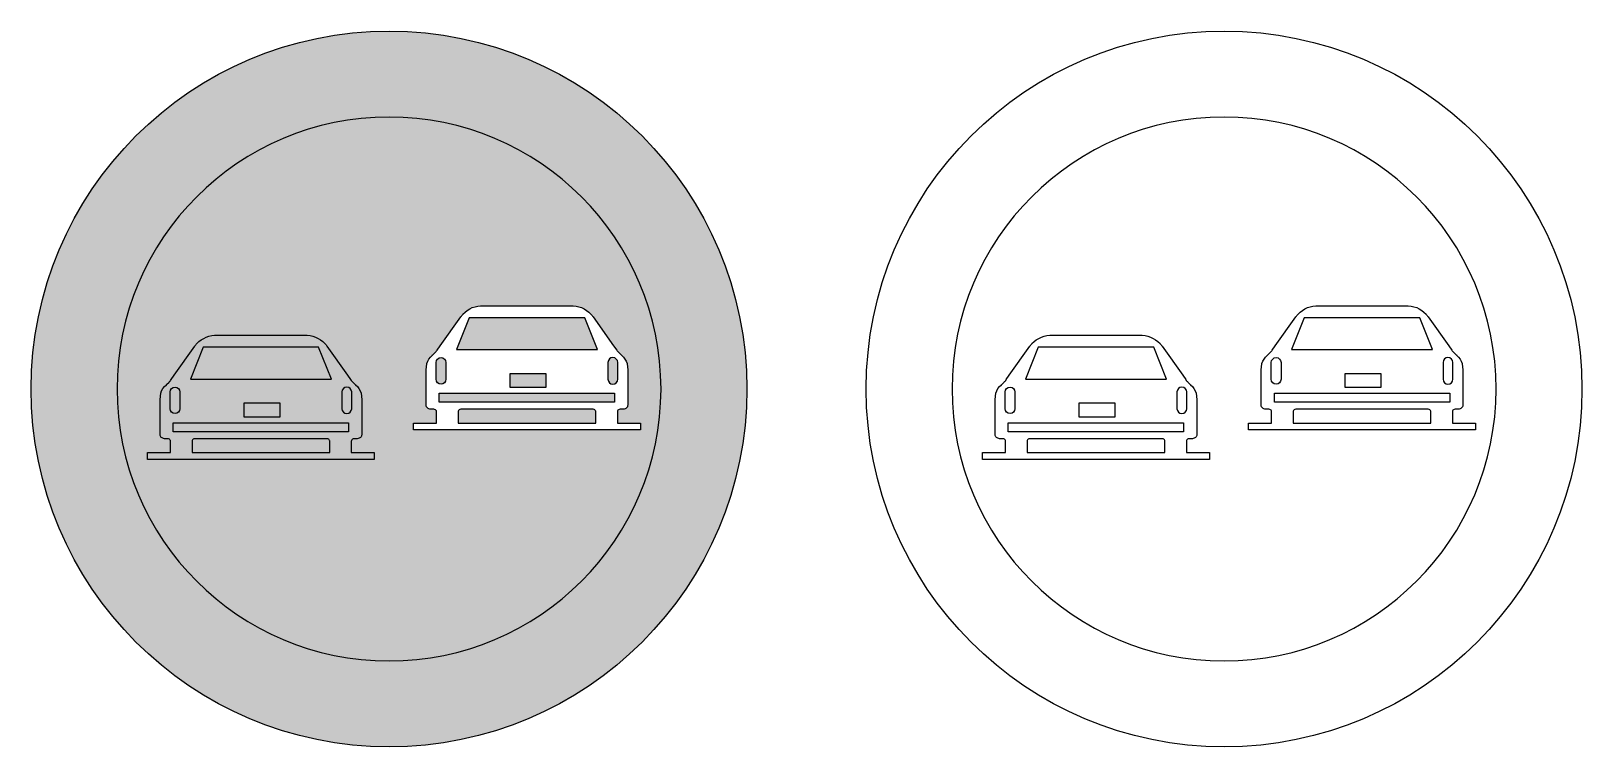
# Model space of a CAD drawing. Extents: x -47 to 1253, y 2 to 602.
import ezdxf

# ---------------------------------------------------------------- set-up
doc = ezdxf.new("R2010")
doc.units = 0
doc.header["$MEASUREMENT"] = 0

msp = doc.modelspace()

# ---------------------------------------------------------------- hatches: boundary and pattern name
h = msp.add_hatch(color=1)
edge = h.paths.add_edge_path()
edge.add_arc((253.419, 301.84), 300.001, 0, 180, ccw=False)
edge.add_arc((253.419, 301.84), 300.001, -180, 0, ccw=False)
edge = h.paths.add_edge_path(flags=16)
edge.add_arc((253.419, 301.84), 228.001, 180, 360)
edge.add_arc((253.419, 301.84), 228.001, 0, 180)
h = msp.add_hatch(color=7)
edge = h.paths.add_edge_path()
edge.add_arc((253.419, 301.84), 228.001, 180, 360)
edge.add_arc((253.419, 301.84), 228.001, 0, 180)
edge = h.paths.add_edge_path(flags=16)
edge.add_line((369.04, 371.654), (405.4100000000001, 371.654))
edge.add_arc((406.480589749585, 349.6608083749222), 22.01923341693137, 42.55724741302441, 92.78685758834581, ccw=False)
edge.add_arc((416.1065960410082, 357.8883499444061), 9.374995260264294, 36.42544681576868, 45.30789294902439, ccw=False)
edge.add_arc((402.4796828001784, 347.2526064741625), 26.65895508655895, 34.6137680058153, 37.42810981514532, ccw=False)
edge.add_line((424.4200000000001, 362.396), (441.72, 338.045))
edge.add_line((441.72, 338.045), (444.26, 334.442))
edge.add_arc((452.0262386935767, 339.4258486770634), 9.227849753950025, 212.6896130560197, 222.7498087759949)
edge.add_arc((403.8944119558391, 292.8021643261288), 57.785820043504, 43.13980117984431, 44.30185047049463, ccw=False)
edge.add_line((446.0599999999999, 332.315), (448.0699999999999, 330.405))
edge.add_line((448.0699999999999, 330.405), (448.0999999999999, 330.364))
edge.add_arc((449.0261013558145, 331.0459691959681), 1.150106823512946, 216.3674560477231, 231.4908950426951)
edge.add_arc((438.7815140466546, 318.5958096736168), 14.97327422906474, 17.522630126245417, 50.47861158403862, ccw=False)
edge.add_line((453.0599999999999, 323.104), (453.0699999999999, 322.962))
edge.add_line((453.0699999999999, 322.962), (453.6300000000001, 317.809))
edge.add_line((453.6300000000001, 317.809), (453.6300000000001, 317.632))
edge.add_line((453.6300000000001, 317.632), (453.53, 288.207))
edge.add_arc((450.5562090942778, 288.2507461741046), 2.974112654003612, 311.57938217677713, 359.1572069294725, ccw=False)
edge.add_arc((449.4193939063846, 289.4888262208955), 4.654786322244917, 275.3079208665065, 311.93288900587805, ccw=False)
edge.add_line((449.8499999999999, 284.854), (449.76, 284.854))
edge.add_arc((449.2210354164665, 408.6362769299199), 123.783450286287, 269.01818599370876, 270.24947190795933, ccw=False)
edge.add_arc((447.0405511659815, 282.5537067039539), 2.318055733533246, 88.5304318918035, 156.1769597785183)
edge.add_arc((445.8730460436169, 283.0900242942709), 1.033575022157121, 157.2331128326898, 168.5614292291158)
edge.add_arc((446.3465462726542, 282.988884600896), 1.517737282375012, 168.3640826027285, 177.7300024609335)
edge.add_arc((470.1116533445469, 281.933395628925), 25.30625552993976, 177.4733463140236, 178.9072713686141)
edge.add_line((444.8099999999999, 282.416), (444.8299999999999, 281.396))
edge.add_line((444.8299999999999, 281.396), (444.8299999999999, 273.246))
edge.add_line((444.8299999999999, 273.246), (464.0999999999999, 273.246))
edge.add_line((464.0999999999999, 273.246), (464.0999999999999, 267.584))
edge.add_line((464.0999999999999, 267.584), (369.04, 267.584))
edge.add_line((369.04, 267.584), (273.9860000000001, 267.584))
edge.add_line((273.9860000000001, 267.584), (273.9860000000001, 273.246))
edge.add_line((273.9860000000001, 273.246), (293.252, 273.246))
edge.add_line((293.252, 273.246), (293.258, 281.396))
edge.add_line((293.258, 281.396), (293.2760000000001, 282.416))
edge.add_arc((267.973846655453, 281.8934404103677), 25.30754892113595, 1.183148438287906, 2.617073492878446)
edge.add_arc((291.7374537273457, 282.9766769076227), 1.519268679114362, 2.728532930059606, 12.09445278826467)
edge.add_arc((292.2079539563832, 283.0698592472228), 1.039714782631952, 12.50594299100053, 23.83425938742648)
edge.add_arc((291.0419488340185, 282.5589303521522), 2.312746490328551, 23.73967887019262, 91.3862067569079)
edge.add_arc((288.8614645835335, 408.9619973955279), 124.109182921139, 269.7495670392376, 270.9808529534881, ccw=False)
edge.add_line((288.319, 284.854), (288.2339999999999, 284.854))
edge.add_arc((288.6631060936153, 289.4933584890529), 4.659160785970465, 228.0906340423336, 264.7156021817051, ccw=False)
edge.add_arc((287.5247909057222, 288.2507461741046), 2.974112654003579, 180.8427930705274, 228.4206178232229, ccw=False)
edge.add_line((284.551, 288.207), (284.452, 317.632))
edge.add_line((284.452, 317.632), (284.451, 317.809))
edge.add_line((284.451, 317.809), (285.01, 322.962))
edge.add_line((285.01, 322.962), (285.025, 323.104))
edge.add_arc((299.3024859533453, 318.5991903853331), 14.9713030432347, 129.5325739279054, 162.4885553856986, ccw=False)
edge.add_arc((289.0568986441854, 331.0459691959681), 1.150106823512951, 308.5091049573049, 323.6325439522769)
edge.add_line((289.9830000000001, 330.364), (290.013, 330.405))
edge.add_line((290.013, 330.405), (292.0219999999999, 332.315))
edge.add_arc((334.1880880441609, 292.7528602080029), 57.81990907870276, 135.6628378448725, 136.8248871355228, ccw=False)
edge.add_arc((286.0557613064233, 339.4144873666043), 9.220876453963614, 317.3062493274233, 327.3664450473984)
edge.add_line((293.821, 334.442), (296.3660000000001, 338.045))
edge.add_line((296.3660000000001, 338.045), (313.66, 362.396))
edge.add_arc((335.6003171998216, 347.2526064741625), 26.65895508655895, 142.5718901848547, 145.3862319941847, ccw=False)
edge.add_arc((321.9734039589918, 357.8883499444061), 9.37499526026429, 134.6921070509756, 143.5745531842313, ccw=False)
edge.add_arc((331.5994102504151, 349.6608083749221), 22.01923341693151, 87.21314241165408, 137.4427525869755, ccw=False)
edge.add_line((332.6700000000001, 371.654), (369.04, 371.654))
h.paths.add_polyline_path([(369.04, 361.4930000000001), (320.63, 361.4930000000001), (309.95, 334.831), (369.04, 334.831), (428.1400000000001, 334.831), (417.45, 361.4930000000001)], flags=0)
edge = h.paths.add_edge_path(flags=0)
edge.add_arc((297.0490039284511, 310.0190039284511), 4.092003928452992, 180.0000550057315, 269.99994499426856, ccw=False)
edge.add_line((292.957, 310.019), (292.957, 324.096))
edge.add_arc((297.047503926531, 324.0954960725089), 4.09050395757157, 89.99305148791802, 179.9929414764557, ccw=False)
edge.add_arc((297.048996073469, 324.0949960715488), 4.091004049712605, 0.014060329215681122, 90.01395031775257, ccw=False)
edge.add_line((301.14, 324.096), (301.14, 310.019))
edge.add_arc((297.0484960715489, 310.0185039274911), 4.091503958524159, -89.99294318817948, 0.00694680035832107, ccw=False)
h.paths.add_polyline_path([(354.9100000000001, 302.958), (354.9100000000001, 314.958), (384.9100000000001, 314.958), (384.9100000000001, 302.958)], flags=0)
h.paths.add_polyline_path([(369.04, 298.218), (442.53, 298.218), (442.53, 290.691), (369.04, 290.691), (295.5549999999999, 290.691), (295.5549999999999, 298.218)], flags=0)
edge = h.paths.add_edge_path(flags=0)
edge.add_line((369.04, 284.851), (313.6, 284.851))
edge.add_line((313.6, 284.851), (313.53, 284.851))
edge.add_arc((313.5780047782525, 282.6082568707203), 2.243256829403695, 91.226199837583, 163.2434681255647)
edge.add_arc((312.6482673708205, 282.9712437383025), 1.25087689356645, 166.8885540505808, 176.2984261546946)
edge.add_arc((314.0285056567341, 282.7269053893463), 2.648533272088448, 172.9494404574026, 179.7383561078568)
edge.add_line((311.38, 282.739), (311.36, 273.246))
edge.add_line((311.36, 273.246), (369.04, 273.246))
edge.add_line((369.04, 273.246), (426.72, 273.246))
edge.add_line((426.72, 273.246), (426.7, 282.739))
edge.add_arc((424.0514943432659, 282.7269053893463), 2.64853327208845, 0.2616438921431742, 7.050559542597407)
edge.add_arc((425.4317326291796, 282.9712437383025), 1.250876893566446, 3.70157384530544, 13.11144594941923)
edge.add_arc((424.5019952217475, 282.6082568707203), 2.243256829403732, 16.7565318744363, 88.7738001624185)
edge.add_line((424.55, 284.851), (424.48, 284.851))
edge.add_line((424.48, 284.851), (369.04, 284.851))
edge = h.paths.add_edge_path(flags=0)
edge.add_arc((441.0389960715489, 310.0180039265311), 4.091004049712612, 270.0140603292141, 360.0139503177518)
edge.add_line((445.1300000000001, 310.019), (445.1300000000001, 324.096))
edge.add_arc((441.039996073469, 324.0959960734689), 4.090003926532981, 5.500573237443399e-05, 89.99994499427001)
edge.add_arc((441.035003926531, 324.0909960638687), 4.095006983837893, 89.93009682375352, 179.9299868122908)
edge.add_line((436.9400000000001, 324.096), (436.9400000000001, 310.019))
edge.add_arc((441.0360039284511, 310.0230039361313), 4.096005885419494, 180.0560078976244, 270.0558978861618)
edge = h.paths.add_edge_path(flags=0)
edge.add_arc((218.0329960715489, 285.3100039284511), 4.092003928452992, 270.0000550057311, 359.9999449942685)
edge.add_line((222.125, 285.31), (222.125, 299.387))
edge.add_arc((218.0344960734689, 299.386496072509), 4.090503957571598, 0.007058523543514403, 90.0069485120816)
edge.add_arc((218.0330039265311, 299.3859960715489), 4.091004049712605, 89.9860496822478, 179.9859396707851)
edge.add_line((213.942, 299.387), (213.942, 285.31))
edge.add_arc((218.0335039284511, 285.3095039274911), 4.091503958524132, 179.9930531996417, 269.9929431881799)
edge = h.paths.add_edge_path(flags=0)
edge.add_arc((74.04700392845112, 285.3100039284511), 4.092003928452992, 180.0000550057315, 269.9999449942689, ccw=False)
edge.add_line((69.95500000000004, 285.31), (69.95500000000004, 299.387))
edge.add_arc((74.0455039265311, 299.386496072509), 4.090503957571598, 89.99305148791842, 179.9929414764565, ccw=False)
edge.add_arc((74.04699607346899, 299.3859960715489), 4.091004049712605, 0.014060329214885314, 90.01395031775218, ccw=False)
edge.add_line((78.13800000000003, 299.387), (78.13800000000003, 285.31))
edge.add_arc((74.04649607154894, 285.3095039274911), 4.091503958524132, -89.99294318817988, 0.00694680035832107, ccw=False)
edge = h.paths.add_edge_path(flags=16)
edge.add_line((146.04, 346.945), (182.4110000000001, 346.945))
edge.add_arc((183.4815897495849, 324.9518083749222), 22.01923341693142, 42.5572474130243, 92.78685758834558, ccw=False)
edge.add_arc((193.1075960410085, 333.179349944406), 9.374995260264054, 36.425446815770215, 45.30789294902593, ccw=False)
edge.add_arc((179.4791828001783, 322.6046696956926), 26.62307997838376, 34.50744736690359, 37.32178917623361, ccw=False)
edge.add_line((201.418, 337.687), (218.716, 313.336))
edge.add_line((218.716, 313.336), (221.2610000000001, 309.733))
edge.add_arc((229.0262386935771, 314.7054873666037), 9.220876453963484, 212.6335549525971, 222.6937506725722)
edge.add_arc((180.893911955839, 268.0438602080085), 57.81990907869891, 43.17511286447319, 44.33716215512362, ccw=False)
edge.add_line((223.0599999999999, 307.606), (225.069, 305.696))
edge.add_line((225.069, 305.696), (225.0989999999999, 305.655))
edge.add_arc((226.0251013558141, 306.3369691959681), 1.150106823512637, 216.367456047738, 231.4908950427099)
edge.add_arc((215.7795140466545, 293.8901903853331), 14.97130304323484, 17.511444614301013, 50.46742607209433, ccw=False)
edge.add_line((230.057, 298.395), (230.072, 298.253))
edge.add_line((230.072, 298.253), (230.6310000000001, 293.1))
edge.add_line((230.6310000000001, 293.1), (230.63, 292.923))
edge.add_line((230.63, 292.923), (230.5310000000001, 263.498))
edge.add_arc((227.5572090942779, 263.5417461741046), 2.974112654003613, 311.5793821767764, 359.15720692947144, ccw=False)
edge.add_arc((226.4204046624371, 264.784858489053), 4.658523999526596, 275.26646218102593, 311.89143032039755, ccw=False)
edge.add_line((226.8480000000001, 260.146), (226.763, 260.146))
edge.add_arc((226.1740039213865, 384.2534973955225), 124.1088950323878, 269.0406294559189, 270.27191537016944, ccw=False)
edge.add_arc((224.0400511659816, 257.8499303521521), 2.312746490328736, 88.61379324309222, 156.2603211298059)
edge.add_arc((222.8740460436168, 258.3608592472228), 1.039714782631966, 156.1657406125707, 167.4940570089964)
edge.add_arc((223.3445462726546, 258.2676769076226), 1.519268679114706, 167.9055472117359, 177.271467069941)
edge.add_arc((247.1081533445447, 257.1844404103722), 25.30754892113353, 177.3829265071316, 178.8168515617221)
edge.add_line((221.806, 257.707), (221.824, 256.688))
edge.add_line((221.824, 256.688), (221.83, 248.537))
edge.add_line((221.83, 248.537), (241.096, 248.537))
edge.add_line((241.096, 248.537), (241.096, 242.875))
edge.add_line((241.096, 242.875), (146.04, 242.875))
edge.add_line((146.04, 242.875), (50.98399999999992, 242.875))
edge.add_line((50.98399999999992, 242.875), (50.98399999999992, 248.537))
edge.add_line((50.98399999999992, 248.537), (70.25, 248.537))
edge.add_line((70.25, 248.537), (70.25600000000009, 256.688))
edge.add_line((70.25600000000009, 256.688), (70.27399999999989, 257.707))
edge.add_arc((44.97184665545524, 257.1844404103767), 25.30754892113338, 1.18314843826756, 2.6170734928581)
edge.add_arc((68.73545372734536, 258.2676769076219), 1.519268679114806, 2.728532930084562, 12.09445278828956)
edge.add_arc((69.20595395638308, 258.3608592472228), 1.039714782631979, 12.50594299100342, 23.83425938742903)
edge.add_arc((68.03994883401833, 257.8499303521521), 2.312746490328701, 23.73967887019407, 91.38620675690781)
edge.add_arc((65.90599607861346, 384.2534973955172), 124.1088950323825, 269.72808462983056, 270.9593705440811, ccw=False)
edge.add_line((65.31700000000001, 260.146), (65.23199999999997, 260.146))
edge.add_arc((65.65959533756289, 264.784858489053), 4.65852399952659, 228.1085696796026, 264.73353781897424, ccw=False)
edge.add_arc((64.52279090572209, 263.5417461741046), 2.974112654003613, 180.8427930705286, 228.4206178232238, ccw=False)
edge.add_line((61.54899999999998, 263.498), (61.45000000000005, 292.923))
edge.add_line((61.45000000000005, 292.923), (61.44899999999996, 293.1))
edge.add_line((61.44899999999996, 293.1), (62.00800000000004, 298.253))
edge.add_line((62.00800000000004, 298.253), (62.02300000000002, 298.395))
edge.add_arc((76.30048595334551, 293.8901903853331), 14.97130304323485, 129.5325739279058, 162.488555385699, ccw=False)
edge.add_arc((66.0548986441859, 306.3369691959681), 1.150106823512641, 308.50910495729, 323.632543952262)
edge.add_line((66.98100000000011, 305.655), (67.01100000000008, 305.696))
edge.add_line((67.01100000000008, 305.696), (69.02100000000007, 307.606))
edge.add_arc((111.1865880441609, 268.0931643261288), 57.785820043504, 135.6981495295054, 136.8601988201557, ccw=False)
edge.add_arc((63.05376130642293, 314.7054873666043), 9.220876453963864, 317.3062493274247, 327.3664450473998)
edge.add_line((70.81899999999996, 309.733), (73.36399999999992, 313.336))
edge.add_line((73.36399999999992, 313.336), (90.66199999999992, 337.687))
edge.add_arc((112.6008171998216, 322.6046696956903), 26.62307997838512, 142.6782108237623, 145.4925526330923, ccw=False)
edge.add_arc((98.97240395899144, 333.1793499444067), 9.374995260263566, 134.6921070509775, 143.5745531842333, ccw=False)
edge.add_arc((108.5984102504151, 324.9518083749221), 22.01923341693154, 87.21314241165419, 137.4427525869755, ccw=False)
edge.add_line((109.669, 346.945), (146.04, 346.945))
h.paths.add_polyline_path([(146.04, 336.784), (97.63300000000004, 336.784), (86.94399999999996, 310.122), (146.04, 310.122), (205.1360000000001, 310.122), (194.447, 336.784)], flags=0)
h.paths.add_polyline_path([(131.908, 278.249), (131.908, 290.249), (161.908, 290.249), (161.908, 278.249)], flags=0)
h.paths.add_polyline_path([(146.04, 273.509), (219.5269999999999, 273.509), (219.5269999999999, 265.982), (146.04, 265.982), (72.553, 265.982), (72.553, 273.509)], flags=0)
edge = h.paths.add_edge_path(flags=0)
edge.add_line((146.04, 260.142), (90.60000000000002, 260.142))
edge.add_line((90.60000000000002, 260.142), (90.53199999999993, 260.142))
edge.add_arc((90.5785047782525, 257.8971929519643), 2.245288706895229, 91.18680420051332, 163.2040724884948)
edge.add_arc((89.64726737082046, 258.2622437383018), 1.250876893566577, 166.88855405055, 176.2984261546636)
edge.add_arc((91.0285056567346, 258.0347648504131), 2.647509944502698, 173.314202362996, 180.1031180134503)
edge.add_line((88.38100000000009, 258.03), (88.36199999999997, 248.537))
edge.add_line((88.36199999999997, 248.537), (146.04, 248.537))
edge.add_line((146.04, 248.537), (203.7180000000001, 248.537))
edge.add_line((203.7180000000001, 248.537), (203.699, 258.03))
edge.add_arc((201.0514943432654, 258.0347648504122), 2.64750994450274, 359.8968819865706, 366.685797637025)
edge.add_arc((202.4327326291795, 258.2622437383025), 1.250876893566475, 3.701573845305356, 13.11144594941894)
edge.add_arc((201.5014952217475, 257.8971929519642), 2.245288706895303, 16.79592751150614, 88.81319579948816)
edge.add_line((201.548, 260.142), (201.48, 260.142))
edge.add_line((201.48, 260.142), (146.04, 260.142))
h = msp.add_hatch(color=1)
edge = h.paths.add_edge_path()
edge.add_line((146.04, 346.945), (182.4110000000001, 346.945))
edge.add_arc((183.4815897495849, 324.9518083749222), 22.01923341693142, 42.5572474130243, 92.78685758834558, ccw=False)
edge.add_arc((193.1075960410085, 333.179349944406), 9.374995260264054, 36.425446815770215, 45.30789294902593, ccw=False)
edge.add_arc((179.4791828001783, 322.6046696956926), 26.62307997838376, 34.50744736690359, 37.32178917623361, ccw=False)
edge.add_line((201.418, 337.687), (218.716, 313.336))
edge.add_line((218.716, 313.336), (221.2610000000001, 309.733))
edge.add_arc((229.0262386935771, 314.7054873666037), 9.220876453963484, 212.6335549525971, 222.6937506725722)
edge.add_arc((180.893911955839, 268.0438602080085), 57.81990907869891, 43.17511286447319, 44.33716215512362, ccw=False)
edge.add_line((223.0599999999999, 307.606), (225.069, 305.696))
edge.add_line((225.069, 305.696), (225.0989999999999, 305.655))
edge.add_arc((226.0251013558141, 306.3369691959681), 1.150106823512637, 216.367456047738, 231.4908950427099)
edge.add_arc((215.7795140466545, 293.8901903853331), 14.97130304323484, 17.511444614301013, 50.46742607209433, ccw=False)
edge.add_line((230.057, 298.395), (230.072, 298.253))
edge.add_line((230.072, 298.253), (230.6310000000001, 293.1))
edge.add_line((230.6310000000001, 293.1), (230.63, 292.923))
edge.add_line((230.63, 292.923), (230.5310000000001, 263.498))
edge.add_arc((227.5572090942779, 263.5417461741046), 2.974112654003613, 311.5793821767764, 359.15720692947144, ccw=False)
edge.add_arc((226.4204046624371, 264.784858489053), 4.658523999526596, 275.26646218102593, 311.89143032039755, ccw=False)
edge.add_line((226.8480000000001, 260.146), (226.763, 260.146))
edge.add_arc((226.1740039213865, 384.2534973955225), 124.1088950323878, 269.0406294559189, 270.27191537016944, ccw=False)
edge.add_arc((224.0400511659816, 257.8499303521521), 2.312746490328736, 88.61379324309222, 156.2603211298059)
edge.add_arc((222.8740460436168, 258.3608592472228), 1.039714782631966, 156.1657406125707, 167.4940570089964)
edge.add_arc((223.3445462726546, 258.2676769076226), 1.519268679114706, 167.9055472117359, 177.271467069941)
edge.add_arc((247.1081533445447, 257.1844404103722), 25.30754892113353, 177.3829265071316, 178.8168515617221)
edge.add_line((221.806, 257.707), (221.824, 256.688))
edge.add_line((221.824, 256.688), (221.83, 248.537))
edge.add_line((221.83, 248.537), (241.096, 248.537))
edge.add_line((241.096, 248.537), (241.096, 242.875))
edge.add_line((241.096, 242.875), (146.04, 242.875))
edge.add_line((146.04, 242.875), (50.98399999999992, 242.875))
edge.add_line((50.98399999999992, 242.875), (50.98399999999992, 248.537))
edge.add_line((50.98399999999992, 248.537), (70.25, 248.537))
edge.add_line((70.25, 248.537), (70.25600000000009, 256.688))
edge.add_line((70.25600000000009, 256.688), (70.27399999999989, 257.707))
edge.add_arc((44.97184665545524, 257.1844404103767), 25.30754892113338, 1.18314843826756, 2.6170734928581)
edge.add_arc((68.73545372734536, 258.2676769076219), 1.519268679114806, 2.728532930084562, 12.09445278828956)
edge.add_arc((69.20595395638308, 258.3608592472228), 1.039714782631979, 12.50594299100342, 23.83425938742903)
edge.add_arc((68.03994883401833, 257.8499303521521), 2.312746490328701, 23.73967887019407, 91.38620675690781)
edge.add_arc((65.90599607861346, 384.2534973955172), 124.1088950323825, 269.72808462983056, 270.9593705440811, ccw=False)
edge.add_line((65.31700000000001, 260.146), (65.23199999999997, 260.146))
edge.add_arc((65.65959533756289, 264.784858489053), 4.65852399952659, 228.1085696796026, 264.73353781897424, ccw=False)
edge.add_arc((64.52279090572209, 263.5417461741046), 2.974112654003613, 180.8427930705286, 228.4206178232238, ccw=False)
edge.add_line((61.54899999999998, 263.498), (61.45000000000005, 292.923))
edge.add_line((61.45000000000005, 292.923), (61.44899999999996, 293.1))
edge.add_line((61.44899999999996, 293.1), (62.00800000000004, 298.253))
edge.add_line((62.00800000000004, 298.253), (62.02300000000002, 298.395))
edge.add_arc((76.30048595334551, 293.8901903853331), 14.97130304323485, 129.5325739279058, 162.488555385699, ccw=False)
edge.add_arc((66.0548986441859, 306.3369691959681), 1.150106823512641, 308.50910495729, 323.632543952262)
edge.add_line((66.98100000000011, 305.655), (67.01100000000008, 305.696))
edge.add_line((67.01100000000008, 305.696), (69.02100000000007, 307.606))
edge.add_arc((111.1865880441609, 268.0931643261288), 57.785820043504, 135.6981495295054, 136.8601988201557, ccw=False)
edge.add_arc((63.05376130642293, 314.7054873666043), 9.220876453963864, 317.3062493274247, 327.3664450473998)
edge.add_line((70.81899999999996, 309.733), (73.36399999999992, 313.336))
edge.add_line((73.36399999999992, 313.336), (90.66199999999992, 337.687))
edge.add_arc((112.6008171998216, 322.6046696956903), 26.62307997838512, 142.6782108237623, 145.4925526330923, ccw=False)
edge.add_arc((98.97240395899144, 333.1793499444067), 9.374995260263566, 134.6921070509775, 143.5745531842333, ccw=False)
edge.add_arc((108.5984102504151, 324.9518083749221), 22.01923341693154, 87.21314241165419, 137.4427525869755, ccw=False)
edge.add_line((109.669, 346.945), (146.04, 346.945))
h.paths.add_polyline_path([(146.04, 336.784), (97.63300000000004, 336.784), (86.94399999999996, 310.122), (146.04, 310.122), (205.1360000000001, 310.122), (194.447, 336.784)], flags=16)
edge = h.paths.add_edge_path(flags=16)
edge.add_arc((74.04700392845112, 285.3100039284511), 4.092003928452992, 180.0000550057315, 269.9999449942689, ccw=False)
edge.add_line((69.95500000000004, 285.31), (69.95500000000004, 299.387))
edge.add_arc((74.0455039265311, 299.386496072509), 4.090503957571598, 89.99305148791842, 179.9929414764565, ccw=False)
edge.add_arc((74.04699607346899, 299.3859960715489), 4.091004049712605, 0.014060329214885314, 90.01395031775218, ccw=False)
edge.add_line((78.13800000000003, 299.387), (78.13800000000003, 285.31))
edge.add_arc((74.04649607154894, 285.3095039274911), 4.091503958524132, -89.99294318817988, 0.00694680035832107, ccw=False)
h.paths.add_polyline_path([(131.908, 278.249), (131.908, 290.249), (161.908, 290.249), (161.908, 278.249)], flags=16)
edge = h.paths.add_edge_path(flags=16)
edge.add_arc((218.0329960715489, 285.3100039284511), 4.092003928452992, 270.0000550057311, 359.9999449942685)
edge.add_line((222.125, 285.31), (222.125, 299.387))
edge.add_arc((218.0344960734689, 299.386496072509), 4.090503957571598, 0.007058523543514403, 90.0069485120816)
edge.add_arc((218.0330039265311, 299.3859960715489), 4.091004049712605, 89.9860496822478, 179.9859396707851)
edge.add_line((213.942, 299.387), (213.942, 285.31))
edge.add_arc((218.0335039284511, 285.3095039274911), 4.091503958524132, 179.9930531996417, 269.9929431881799)
h.paths.add_polyline_path([(146.04, 273.509), (219.5269999999999, 273.509), (219.5269999999999, 265.982), (146.04, 265.982), (72.553, 265.982), (72.553, 273.509)], flags=16)
edge = h.paths.add_edge_path(flags=16)
edge.add_line((146.04, 260.142), (90.60000000000002, 260.142))
edge.add_line((90.60000000000002, 260.142), (90.53199999999993, 260.142))
edge.add_arc((90.5785047782525, 257.8971929519643), 2.245288706895229, 91.18680420051332, 163.2040724884948)
edge.add_arc((89.64726737082046, 258.2622437383018), 1.250876893566577, 166.88855405055, 176.2984261546636)
edge.add_arc((91.0285056567346, 258.0347648504131), 2.647509944502698, 173.314202362996, 180.1031180134503)
edge.add_line((88.38100000000009, 258.03), (88.36199999999997, 248.537))
edge.add_line((88.36199999999997, 248.537), (146.04, 248.537))
edge.add_line((146.04, 248.537), (203.7180000000001, 248.537))
edge.add_line((203.7180000000001, 248.537), (203.699, 258.03))
edge.add_arc((201.0514943432654, 258.0347648504122), 2.64750994450274, 359.8968819865706, 366.685797637025)
edge.add_arc((202.4327326291795, 258.2622437383025), 1.250876893566475, 3.701573845305356, 13.11144594941894)
edge.add_arc((201.5014952217475, 257.8971929519642), 2.245288706895303, 16.79592751150614, 88.81319579948816)
edge.add_line((201.548, 260.142), (201.48, 260.142))
edge.add_line((201.48, 260.142), (146.04, 260.142))

# ---------------------------------------------------------------- linework, layer by layer
at = {"color": 1}
msp.add_lwpolyline([(-46.58199999999999, 301.84, -1), (553.4200000000001, 301.84, -1)], format="xyb", close=True, dxfattribs=at)
for points in [[(653.418, 301.84, -1), (1253.42, 301.84, -1)], [(25.41800000000001, 301.84, 1), (481.4200000000001, 301.84, 1)], [(725.418, 301.84, 1), (1181.42, 301.84, 1)], [(369.04, 371.654), (405.4100000000001, 371.654, -0.222746), (422.7, 364.5530000000001, -0.0387764), (423.6500000000001, 363.455, -0.0122805), (424.4200000000001, 362.396), (441.72, 338.045), (444.26, 334.442, 0.0439241), (445.25, 333.162, -0.00507044), (446.0599999999999, 332.315), (448.0699999999999, 330.405), (448.0999999999999, 330.364, 0.06608439999999999), (448.3099999999999, 330.146, -0.144797), (453.0599999999999, 323.104), (453.0699999999999, 322.962), (453.6300000000001, 317.809), (453.6300000000001, 317.632), (453.53, 288.207, -0.210632), (452.53, 286.026, -0.161181), (449.8499999999999, 284.854), (449.76, 284.854, -0.00537255), (447.0999999999999, 284.871, 0.304045), (444.9200000000001, 283.49, 0.0494694), (444.8599999999999, 283.295, 0.0408893), (444.8299999999999, 283.049, 0.00625676), (444.8099999999999, 282.416), (444.8299999999999, 281.396), (444.8299999999999, 273.246), (464.0999999999999, 273.246), (464.0999999999999, 267.584), (369.04, 267.584), (273.9860000000001, 267.584), (273.9860000000001, 273.246), (293.252, 273.246), (293.258, 281.396), (293.2760000000001, 282.416, 0.00625676), (293.255, 283.049, 0.0408893), (293.2230000000001, 283.295, 0.0494694), (293.159, 283.49, 0.304045), (290.9860000000001, 284.871, -0.00537255), (288.319, 284.854), (288.2339999999999, 284.854, -0.161181), (285.551, 286.026, -0.210632), (284.551, 288.207), (284.452, 317.632), (284.451, 317.809), (285.01, 322.962), (285.025, 323.104, -0.144797), (289.773, 330.146, 0.06608439999999999), (289.9830000000001, 330.364), (290.013, 330.405), (292.0219999999999, 332.315, -0.00507044), (292.8330000000001, 333.162, 0.0439241), (293.821, 334.442), (296.3660000000001, 338.045), (313.66, 362.396, -0.0122805), (314.4299999999999, 363.455, -0.0387764), (315.38, 364.5530000000001, -0.222746), (332.6700000000001, 371.654)], [(1069.04, 371.654), (1105.41, 371.654, -0.222746), (1122.7, 364.5530000000001, -0.0387764), (1123.65, 363.455, -0.0122805), (1124.42, 362.396), (1141.72, 338.045), (1144.26, 334.442, 0.0439241), (1145.25, 333.162, -0.00507044), (1146.06, 332.315), (1148.07, 330.405), (1148.1, 330.364, 0.06608439999999999), (1148.31, 330.146, -0.144797), (1153.06, 323.104), (1153.07, 322.962), (1153.63, 317.809), (1153.63, 317.632), (1153.53, 288.207, -0.210632), (1152.53, 286.026, -0.161181), (1149.85, 284.854), (1149.76, 284.854, -0.00537255), (1147.1, 284.871, 0.304045), (1144.92, 283.49, 0.0494694), (1144.86, 283.295, 0.0408893), (1144.83, 283.049, 0.00625676), (1144.81, 282.416), (1144.83, 281.396), (1144.83, 273.246), (1164.1, 273.246), (1164.1, 267.584), (1069.04, 267.584), (973.9860000000001, 267.584), (973.9860000000001, 273.246), (993.252, 273.246), (993.258, 281.396), (993.2760000000001, 282.416, 0.00625676), (993.255, 283.049, 0.0408893), (993.2230000000001, 283.295, 0.0494694), (993.159, 283.49, 0.304045), (990.9860000000001, 284.871, -0.00537255), (988.319, 284.854), (988.2339999999999, 284.854, -0.161181), (985.551, 286.026, -0.210632), (984.551, 288.207), (984.452, 317.632), (984.451, 317.809), (985.01, 322.962), (985.025, 323.104, -0.144797), (989.773, 330.146, 0.06608439999999999), (989.9830000000001, 330.364), (990.013, 330.405), (992.0219999999999, 332.315, -0.00507044), (992.8330000000001, 333.162, 0.0439241), (993.821, 334.442), (996.3660000000001, 338.045), (1013.66, 362.396, -0.0122805), (1014.43, 363.455, -0.0387764), (1015.38, 364.5530000000001, -0.222746), (1032.67, 371.654)], [(146.04, 346.945), (182.4110000000001, 346.945, -0.222746), (199.701, 339.844, -0.0387764), (200.6510000000001, 338.746, -0.0122805), (201.418, 337.687), (218.716, 313.336), (221.2610000000001, 309.733, 0.0439241), (222.2489999999999, 308.453, -0.00507044), (223.0599999999999, 307.606), (225.069, 305.696), (225.0989999999999, 305.655, 0.06608439999999999), (225.309, 305.437, -0.144797), (230.057, 298.395), (230.072, 298.253), (230.6310000000001, 293.1), (230.63, 292.923), (230.5310000000001, 263.498, -0.210632), (229.5310000000001, 261.317, -0.161181), (226.8480000000001, 260.146), (226.763, 260.146, -0.00537255), (224.096, 260.162, 0.304045), (221.923, 258.781, 0.0494694), (221.8589999999999, 258.586, 0.0408893), (221.827, 258.34, 0.00625676), (221.806, 257.707), (221.824, 256.688), (221.83, 248.537), (241.096, 248.537), (241.096, 242.875), (146.04, 242.875), (50.98399999999992, 242.875), (50.98399999999992, 248.537), (70.25, 248.537), (70.25600000000009, 256.688), (70.27399999999989, 257.707, 0.00625676), (70.25300000000004, 258.34, 0.0408893), (70.221, 258.586, 0.0494694), (70.15699999999993, 258.781, 0.304045), (67.98399999999992, 260.162, -0.00537255), (65.31700000000001, 260.146), (65.23199999999997, 260.146, -0.161181), (62.54899999999998, 261.317, -0.210632), (61.54899999999998, 263.498), (61.45000000000005, 292.923), (61.44899999999996, 293.1), (62.00800000000004, 298.253), (62.02300000000002, 298.395, -0.144797), (66.77100000000007, 305.437, 0.06608439999999999), (66.98100000000011, 305.655), (67.01100000000008, 305.696), (69.02100000000007, 307.606, -0.00507044), (69.83100000000002, 308.453, 0.0439241), (70.81899999999996, 309.733), (73.36399999999992, 313.336), (90.66199999999992, 337.687, -0.0122805), (91.42899999999997, 338.746, -0.0387764), (92.3789999999999, 339.844, -0.222746), (109.669, 346.945)], [(846.04, 346.945), (882.4110000000001, 346.945, -0.222746), (899.701, 339.844, -0.0387764), (900.6510000000001, 338.746, -0.0122805), (901.418, 337.687), (918.716, 313.336), (921.2610000000001, 309.733, 0.0439241), (922.2489999999999, 308.453, -0.00507044), (923.06, 307.606), (925.069, 305.696), (925.0989999999999, 305.655, 0.06608439999999999), (925.309, 305.437, -0.144797), (930.057, 298.395), (930.072, 298.253), (930.6310000000001, 293.1), (930.63, 292.923), (930.5310000000001, 263.498, -0.210632), (929.5310000000001, 261.317, -0.161181), (926.8480000000001, 260.146), (926.763, 260.146, -0.00537255), (924.096, 260.162, 0.304045), (921.923, 258.781, 0.0494694), (921.8589999999999, 258.586, 0.0408893), (921.827, 258.34, 0.00625676), (921.806, 257.707), (921.824, 256.688), (921.83, 248.537), (941.096, 248.537), (941.096, 242.875), (846.04, 242.875), (750.9839999999999, 242.875), (750.9839999999999, 248.537), (770.25, 248.537), (770.2560000000001, 256.688), (770.2739999999999, 257.707, 0.00625676), (770.253, 258.34, 0.0408893), (770.221, 258.586, 0.0494694), (770.1569999999999, 258.781, 0.304045), (767.9839999999999, 260.162, -0.00537255), (765.317, 260.146), (765.232, 260.146, -0.161181), (762.549, 261.317, -0.210632), (761.549, 263.498), (761.45, 292.923), (761.449, 293.1), (762.008, 298.253), (762.023, 298.395, -0.144797), (766.7710000000001, 305.437, 0.06608439999999999), (766.9810000000001, 305.655), (767.0110000000001, 305.696), (769.0210000000001, 307.606, -0.00507044), (769.831, 308.453, 0.0439241), (770.819, 309.733), (773.3639999999999, 313.336), (790.6619999999999, 337.687, -0.0122805), (791.429, 338.746, -0.0387764), (792.3789999999999, 339.844, -0.222746), (809.669, 346.945)], [(297.049, 305.927, -0.414213), (292.957, 310.019), (292.957, 324.096, -0.414213), (297.048, 328.186, -0.414213), (301.14, 324.096), (301.14, 310.019, -0.414213)], [(441.04, 305.927, 0.414213), (445.1300000000001, 310.019), (445.1300000000001, 324.096, 0.414213), (441.04, 328.186, 0.414213), (436.9400000000001, 324.096), (436.9400000000001, 310.019, 0.414213)], [(997.049, 305.927, -0.414213), (992.957, 310.019), (992.957, 324.096, -0.414213), (997.048, 328.186, -0.414213), (1001.14, 324.096), (1001.14, 310.019, -0.414213)], [(1141.04, 305.927, 0.414213), (1145.13, 310.019), (1145.13, 324.096, 0.414213), (1141.04, 328.186, 0.414213), (1136.94, 324.096), (1136.94, 310.019, 0.414213)], [(74.04700000000003, 281.218, -0.414213), (69.95500000000004, 285.31), (69.95500000000004, 299.387, -0.414213), (74.04600000000005, 303.477, -0.414213), (78.13800000000003, 299.387), (78.13800000000003, 285.31, -0.414213)], [(218.033, 281.218, 0.414213), (222.125, 285.31), (222.125, 299.387, 0.414213), (218.034, 303.477, 0.414213), (213.942, 299.387), (213.942, 285.31, 0.414213)], [(774.047, 281.218, -0.414213), (769.955, 285.31), (769.955, 299.387, -0.414213), (774.046, 303.477, -0.414213), (778.138, 299.387), (778.138, 285.31, -0.414213)], [(918.033, 281.218, 0.414213), (922.125, 285.31), (922.125, 299.387, 0.414213), (918.034, 303.477, 0.414213), (913.942, 299.387), (913.942, 285.31, 0.414213)], [(369.04, 284.851), (313.6, 284.851), (313.53, 284.851, 0.325003), (311.4299999999999, 283.255, 0.0410814), (311.4, 283.052, 0.0296309), (311.38, 282.739), (311.36, 273.246), (369.04, 273.246), (426.72, 273.246), (426.7, 282.739, 0.0296309), (426.6800000000001, 283.052, 0.0410814), (426.6500000000001, 283.255, 0.325003), (424.55, 284.851), (424.48, 284.851)], [(1069.04, 284.851), (1013.6, 284.851), (1013.53, 284.851, 0.325003), (1011.43, 283.255, 0.0410814), (1011.4, 283.052, 0.0296309), (1011.38, 282.739), (1011.36, 273.246), (1069.04, 273.246), (1126.72, 273.246), (1126.7, 282.739, 0.0296309), (1126.68, 283.052, 0.0410814), (1126.65, 283.255, 0.325003), (1124.55, 284.851), (1124.48, 284.851)], [(146.04, 260.142), (90.60000000000002, 260.142), (90.53199999999993, 260.142, 0.325003), (88.42899999999997, 258.546, 0.0410814), (88.39899999999989, 258.343, 0.0296309), (88.38100000000009, 258.03), (88.36199999999997, 248.537), (146.04, 248.537), (203.7180000000001, 248.537), (203.699, 258.03, 0.0296309), (203.681, 258.343, 0.0410814), (203.6510000000001, 258.546, 0.325003), (201.548, 260.142), (201.48, 260.142)], [(846.04, 260.142), (790.6, 260.142), (790.5319999999999, 260.142, 0.325003), (788.429, 258.546, 0.0410814), (788.3989999999999, 258.343, 0.0296309), (788.3810000000001, 258.03), (788.362, 248.537), (846.04, 248.537), (903.7180000000001, 248.537), (903.699, 258.03, 0.0296309), (903.681, 258.343, 0.0410814), (903.6510000000001, 258.546, 0.325003), (901.548, 260.142), (901.48, 260.142)]]:
    msp.add_lwpolyline(points, format="xyb", close=True)
for points in [[(369.04, 361.4930000000001), (320.63, 361.4930000000001), (309.95, 334.831), (369.04, 334.831), (428.1400000000001, 334.831), (417.45, 361.4930000000001)], [(1069.04, 361.4930000000001), (1020.63, 361.4930000000001), (1009.95, 334.831), (1069.04, 334.831), (1128.14, 334.831), (1117.45, 361.4930000000001)], [(146.04, 336.784), (97.63300000000004, 336.784), (86.94399999999996, 310.122), (146.04, 310.122), (205.1360000000001, 310.122), (194.447, 336.784)], [(846.04, 336.784), (797.633, 336.784), (786.944, 310.122), (846.04, 310.122), (905.1360000000001, 310.122), (894.447, 336.784)], [(354.9100000000001, 302.958), (354.9100000000001, 314.958), (384.9100000000001, 314.958), (384.9100000000001, 302.958)], [(1054.91, 302.958), (1054.91, 314.958), (1084.91, 314.958), (1084.91, 302.958)], [(131.908, 278.249), (131.908, 290.249), (161.908, 290.249), (161.908, 278.249)], [(369.04, 298.218), (442.53, 298.218), (442.53, 290.691), (369.04, 290.691), (295.5549999999999, 290.691), (295.5549999999999, 298.218)], [(831.908, 278.249), (831.908, 290.249), (861.908, 290.249), (861.908, 278.249)], [(1069.04, 298.218), (1142.53, 298.218), (1142.53, 290.691), (1069.04, 290.691), (995.555, 290.691), (995.555, 298.218)], [(146.04, 273.509), (219.5269999999999, 273.509), (219.5269999999999, 265.982), (146.04, 265.982), (72.553, 265.982), (72.553, 273.509)], [(846.04, 273.509), (919.5269999999999, 273.509), (919.5269999999999, 265.982), (846.04, 265.982), (772.553, 265.982), (772.553, 273.509)]]:
    msp.add_lwpolyline(points, close=True)

doc.saveas('drawing.dxf')
